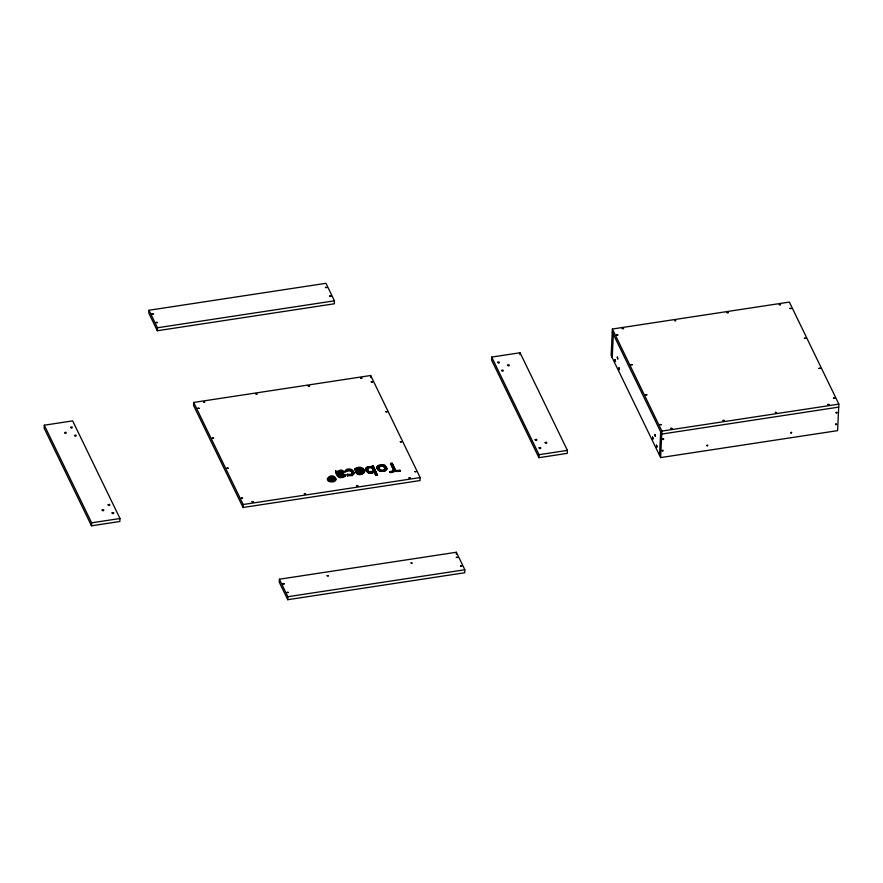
<?xml version="1.0" encoding="UTF-8"?>
<svg xmlns="http://www.w3.org/2000/svg" width="883" height="883" viewBox="0 0 883 883"><rect width="100%" height="100%" fill="white"/><g stroke="black" fill="none" stroke-linecap="round" stroke-linejoin="round"><path stroke-width="1.32" d="M333.509 480.617L332.703 477.935C332.483 475.882 331.147 478.63 331.82 479.039M333.807 480.484L332.725 477.273M44.293 425.198L44.15 428.178L91.49 525.804L119.845 521.489L119.989 518.509L72.649 420.882L44.293 425.198L91.633 522.824L91.49 525.804M148.984 310.253L148.852 313.233L157.329 330.739L334.304 303.785L334.447 300.805L325.959 283.3L148.984 310.253L157.472 327.759L157.329 330.739M193.697 402.449L193.554 405.429L243.046 507.493L420.01 480.551L420.153 477.571L370.661 375.507L193.697 402.449L243.189 504.513L243.046 507.493M279.403 579.215L279.26 582.195L287.748 599.7L464.723 572.747L464.855 569.767L456.368 552.261L279.403 579.215L287.891 596.72L287.748 599.7M330.485 480.617L330.86 479.425L329.16 477.747L332.14 478.332L332.107 478.994M329.138 478.465L329.227 477.703M329.193 478.365L329.392 477.659M329.701 477.604L329.37 478.321M329.966 478.233L329.999 477.571L331.997 477.339A2.991 1.81 2.7 0 1 333.697 477.835L334.767 478.917M330.154 478.233L330.187 477.571M330.242 479.767L331.291 478.365M330.275 478.255L330.308 477.593M331.39 480.175L331.357 479.083L332.372 478.818L332.692 480.197L332.372 478.818M332.703 477.935L332.582 477.195M344.778 475.507L345.154 476.323L344.072 476.919A6.887 4.183 2.7 0 1 341.18 477.548C337.394 479.359 333.266 468.829 337.284 471.621L337.251 472.284M335.518 471.798L335.75 471.047M337.88 473.078L340.706 471.798L342.163 472.56L341.898 473.476L338.023 473.365L337.913 472.416L339.966 471.18L341.887 471.511L342.262 472.394L338.509 473.652L337.913 472.416M339.072 475.518L338.884 474.414C348.079 474.668 342.516 466.886 337.284 471.621M344.613 475.495C344.8 473.696 345.948 476.544 344.105 476.257A6.887 4.183 2.7 0 1 341.213 476.886L338.068 476.08L335.551 471.136M344.922 475.562L344.811 474.844M351.743 474.657L352.129 473.553C351.798 468.233 346.5 472.659 345.143 471.069C346.434 467.085 354.944 468.994 353.951 473.729M345.054 475.683L345.087 475.021M345.176 471.202C344.823 470.893 352.063 468.167 352.162 472.891L350.97 474.436L347.394 474.281L347.372 475.639L352.416 475.661L353.984 473.067M345.374 471.61L345.408 470.948M345.639 471.831L345.54 471.103M345.772 471.842L345.805 471.18M347.472 475.771L347.394 474.281M347.604 475.86L347.218 474.425M361.721 469.888L361.346 469.557A2.45 1.49 2.7 0 0 359.723 469.028C349.359 472.008 357.836 464.822 362.593 468.167C369.822 473.354 355.816 478.078 355.75 471.18L362.339 470.065L361.379 468.895A2.45 1.49 2.7 0 0 359.756 468.365L355.374 469.348L354.811 468.619M354.856 469.635L354.867 468.531M355.076 469.944L354.999 469.171M355.198 469.999L355.231 469.337M355.341 470.01L355.374 469.348M362.714 470.849L362.582 472.858L360.915 473.696L358.807 473.498L357.604 471.621L362.714 470.849L362.615 472.195L360.948 473.034L358.84 472.835L357.604 471.621M370.573 377.494L370.661 375.507M369.149 471.908C365.352 469.381 369.436 465.628 372.471 468.156C376.489 472.571 367.538 474.083 367.637 469.237M366.059 468.244L368.608 466.919L372.162 467.438L371.831 466.312L373.277 466.092L377.394 475.264L375.783 475.341L374.116 471.555L372.229 472.802L369.602 472.99L367.494 472.096L365.893 469.723M372.162 467.438L371.831 466.312M373.575 470.794L372.471 468.156M372.538 471.897L373.586 470.462M372.14 466.489L372.869 466.047M377.494 475.076L373.123 466.047M375.86 475.429L374.116 471.555M389.955 471.986L393.973 470.771L389.955 471.831L390.463 472.615L392.858 472.284M390.165 472.416L390.043 471.401M393.961 471.103L390.595 463.387L392.273 463.299L395.75 470.838L400.109 470.661M395.75 470.838L392.008 463.178M396.213 471.445L398.73 471.39M399.844 470.319L395.761 470.507M400.12 471.147L400.209 470.551L390.474 472.284M456.279 554.248L456.368 552.261M491.71 357.074L491.566 360.054L538.906 457.681L567.261 453.365L567.405 450.385L520.065 352.759L491.71 357.074L539.038 454.701L538.906 457.681M519.977 354.745L520.065 352.759M612.394 329.028L611.146 355.518L660.627 457.582L837.603 430.628L838.85 404.138L789.358 302.074L612.394 329.028L661.886 431.092L660.627 457.582M612.217 357.736L613.332 334.227M659.557 455.363L660.661 431.853M365.772 469.392L365.849 468.454M331.357 479.083L332.725 479.535M331.291 480.043L332.339 479.48M386.953 468.542L385.374 470.926M376.964 467.725L377.096 466.787A4.272 2.594 2.7 0 1 378.564 465.33L382.648 464.679A3.852 2.34 2.7 0 1 385.087 465.451L386.942 468.873M364.536 471.367C363.641 475.043 356.412 474.877 355.75 471.18M327.405 478.972L329.635 477.041M331.699 477.438L332.14 478.332M385.109 468.906C383.774 471.456 378.973 470.451 378.785 467.46M378.796 467.361L380.86 466.014M365.827 468.785L366.07 467.913A3.587 2.174 2.7 0 1 367.747 466.787L372.173 467.107M330.275 479.105L330.97 480.142L333.84 479.822M386.853 469.149C384.856 472.151 379.017 472.118 377.317 468.741M353.851 473.685L351.688 475.275L347.637 475.197M374.105 471.886L372.891 472.858M367.891 468.454L369.215 467.802M377.416 474.933L376.048 475.142M390.595 463.387L393.973 470.771M390.463 463.807L391.997 463.509M337.725 471.82L342.383 471.081M372.549 471.566L369.16 471.577M341.136 473.829L341.898 473.476M344.646 474.833L340.86 475.959L338.884 474.414M343.752 475.948L341.864 476.555M330.021 477.526L328.675 478.31L328.752 480.253L332.847 481.213A4.283 2.605 2.7 0 0 334.944 480.44L335.397 480.043A4.205 2.55 2.7 0 0 335.893 478.608C331.467 470.683 321.313 482.504 332.814 481.875A4.283 2.605 2.7 0 0 334.922 481.103L335.374 480.705A4.205 2.55 2.7 0 0 335.86 479.27L333.686 477.14M346.213 470.231L347.902 469.745M372.218 473.133L368.796 473.122M331.71 477.99L332.549 477.858M383.001 471.158L383.697 471.003M384.491 471.257L380.363 471.445M356.743 468.465L357.968 468.211M157.472 327.759L334.447 300.805M358.608 471.29L361.07 470.915M338.851 475.076L343.355 473.873L343.895 472.239M357.571 472.284L362.681 471.511M661.886 431.092L838.85 404.138M838.707 407.118L661.742 434.072L612.25 332.008M91.633 522.824L119.989 518.509M539.038 454.701L567.405 450.385M243.189 504.513L420.153 477.571M287.891 596.72L464.855 569.767M380.485 465.672L382.604 465.573A3.852 2.34 2.7 0 1 383.52 465.716M330.893 478.763L329.171 477.802M358.068 473.012L360.915 473.696M370.705 467.88L372.46 468.487M361.004 468.233L361.831 468.476M350.628 469.822L351.39 470.076M329.602 480.948L327.427 478.818M379.547 471.18L377.703 469.745L377.063 468.056M342.88 471.279L343.653 471.853M339.469 476.092L340.043 476.467M368.09 472.824L366.158 470.782L365.783 469.061M362.571 468.829L363.741 469.922M385.043 466.345L385.661 466.831M352.063 470.451L353.884 473.012M332.979 478.531L334.657 480.264M399.999 470.131L400.198 471.047M386.853 468.222L385.076 465.783A3.852 2.34 2.7 0 0 382.626 465.01L378.542 465.661A4.272 2.594 2.7 0 0 377.074 467.118M364.171 470.65L364.436 471.367M385.131 468.807L383.454 466.345A2.494 1.512 2.7 0 0 382.935 466.125M376.986 467.394L377.041 468.387M334.944 479.05A3.146 1.909 2.7 0 1 333.266 480.562L330.11 480.495L328.52 479.16L329.039 477.339L332.019 476.677A2.991 1.81 2.7 0 1 333.719 477.173L334.8 478.255L334.58 480.44A3.146 1.909 2.7 0 1 333.233 481.224M378.807 467.03C377.891 473.122 389.469 470.363 383.476 466.014A2.494 1.512 2.7 0 0 381.655 465.617L378.807 467.03M615.021 359.657L615.484 361.489L615.021 359.657M617.305 357.096L617.769 358.928L617.305 357.096M618.972 367.792L619.436 369.624L618.972 367.792M652.559 437.063L653.023 438.895L652.559 437.063M654.844 434.513L655.307 436.334L654.844 434.513M656.51 445.198L656.963 447.03L656.51 445.198M64.558 432.637C66.126 435.22 67.45 430.805 64.558 432.637M70.574 427.35C72.141 429.933 73.466 425.529 70.574 427.35M74.514 435.496C76.081 438.067 77.406 433.663 74.514 435.496M102.086 510.054C103.664 512.626 104.978 508.222 102.086 510.054M108.112 504.767C109.68 507.339 111.004 502.935 108.112 504.767M112.053 512.902C113.62 515.473 114.945 511.069 112.053 512.902M152.086 313.818L153.322 313.929L152.086 313.818M156.269 322.45L157.505 322.56L156.269 322.45M197.869 408.233L199.105 408.354L197.869 408.233M203.609 401.931L204.823 402.151L203.664 401.842M212.339 438.067L213.576 438.178L212.339 438.067M226.92 468.145L228.156 468.255L226.92 468.145M255.938 393.961L257.163 394.182L256.004 393.873M241.39 497.968L242.604 498.189L241.445 497.88M252.019 501.776L253.255 501.897L252.019 501.776M308.277 386.003L309.503 386.114L308.277 386.003M325.463 287.416L326.677 287.626L325.518 287.328M329.646 296.048L330.882 296.158L329.646 296.048M282.979 583.762L284.216 583.873L282.979 583.762M287.174 592.394L288.399 592.504L287.174 592.394M304.359 493.807L305.584 493.928L304.359 493.807M327.129 575.716L328.366 575.826L327.129 575.716M360.606 378.034L361.842 378.145L360.606 378.034M371.246 381.831L372.483 381.953L371.246 381.831M356.688 485.838L357.924 485.959L356.688 485.838M385.705 411.666L386.942 411.776L385.705 411.666M400.297 441.743L401.522 441.853L400.297 441.743M409.017 477.869L410.253 477.99L409.017 477.869M414.756 471.577L415.992 471.688L414.756 471.577M411.014 562.946L412.24 563.155L411.081 562.857M456.356 557.361L457.593 557.482L456.356 557.361M460.54 565.992L461.754 566.202L460.595 565.904M497.615 362.328C499.182 364.9 500.506 360.496 497.615 362.328M501.555 370.463C503.122 373.045 504.447 368.63 501.555 370.463M507.57 365.176C509.149 367.758 510.462 363.354 507.57 365.176M535.153 439.734C536.721 442.317 538.045 437.913 535.153 439.734M539.094 447.88C540.661 450.451 541.985 446.047 539.094 447.88M545.109 442.593C546.676 445.164 548.001 440.76 545.109 442.593M616.566 334.812L617.802 334.922L616.566 334.812M622.305 328.509L623.541 328.619L622.305 328.509M631.036 364.635L632.272 364.756L631.036 364.635M645.616 394.712L646.853 394.833L645.616 394.712M674.645 320.54L675.859 320.75L674.7 320.452M660.087 424.546L661.312 424.657L660.087 424.546M670.727 428.354L671.952 428.465L670.727 428.354M726.974 312.571L728.21 312.681L726.974 312.571M723.056 420.385L724.292 420.496L723.056 420.385M779.303 304.602L780.539 304.712L779.303 304.602M789.943 308.41L791.157 308.62L789.998 308.322M775.384 412.416L776.599 412.626L775.44 412.328M804.402 338.244L805.638 338.355L804.402 338.244M818.994 368.321L820.23 368.432L818.994 368.321M827.713 404.447L828.949 404.557L827.713 404.447M833.453 398.145L834.689 398.255L833.453 398.145M662.714 439.05C663.508 440.838 664.413 437.427 662.714 439.05M662.173 450.639C662.956 452.427 663.873 449.017 662.173 450.639M706.83 445.485C707.614 447.273 708.563 443.862 706.83 445.485M790.726 432.714C791.499 434.502 792.448 431.081 790.726 432.714M836.091 412.648C836.874 414.447 837.812 411.003 836.091 412.648M835.539 424.237C836.322 426.036 837.261 422.593 835.539 424.237"/></g></svg>
